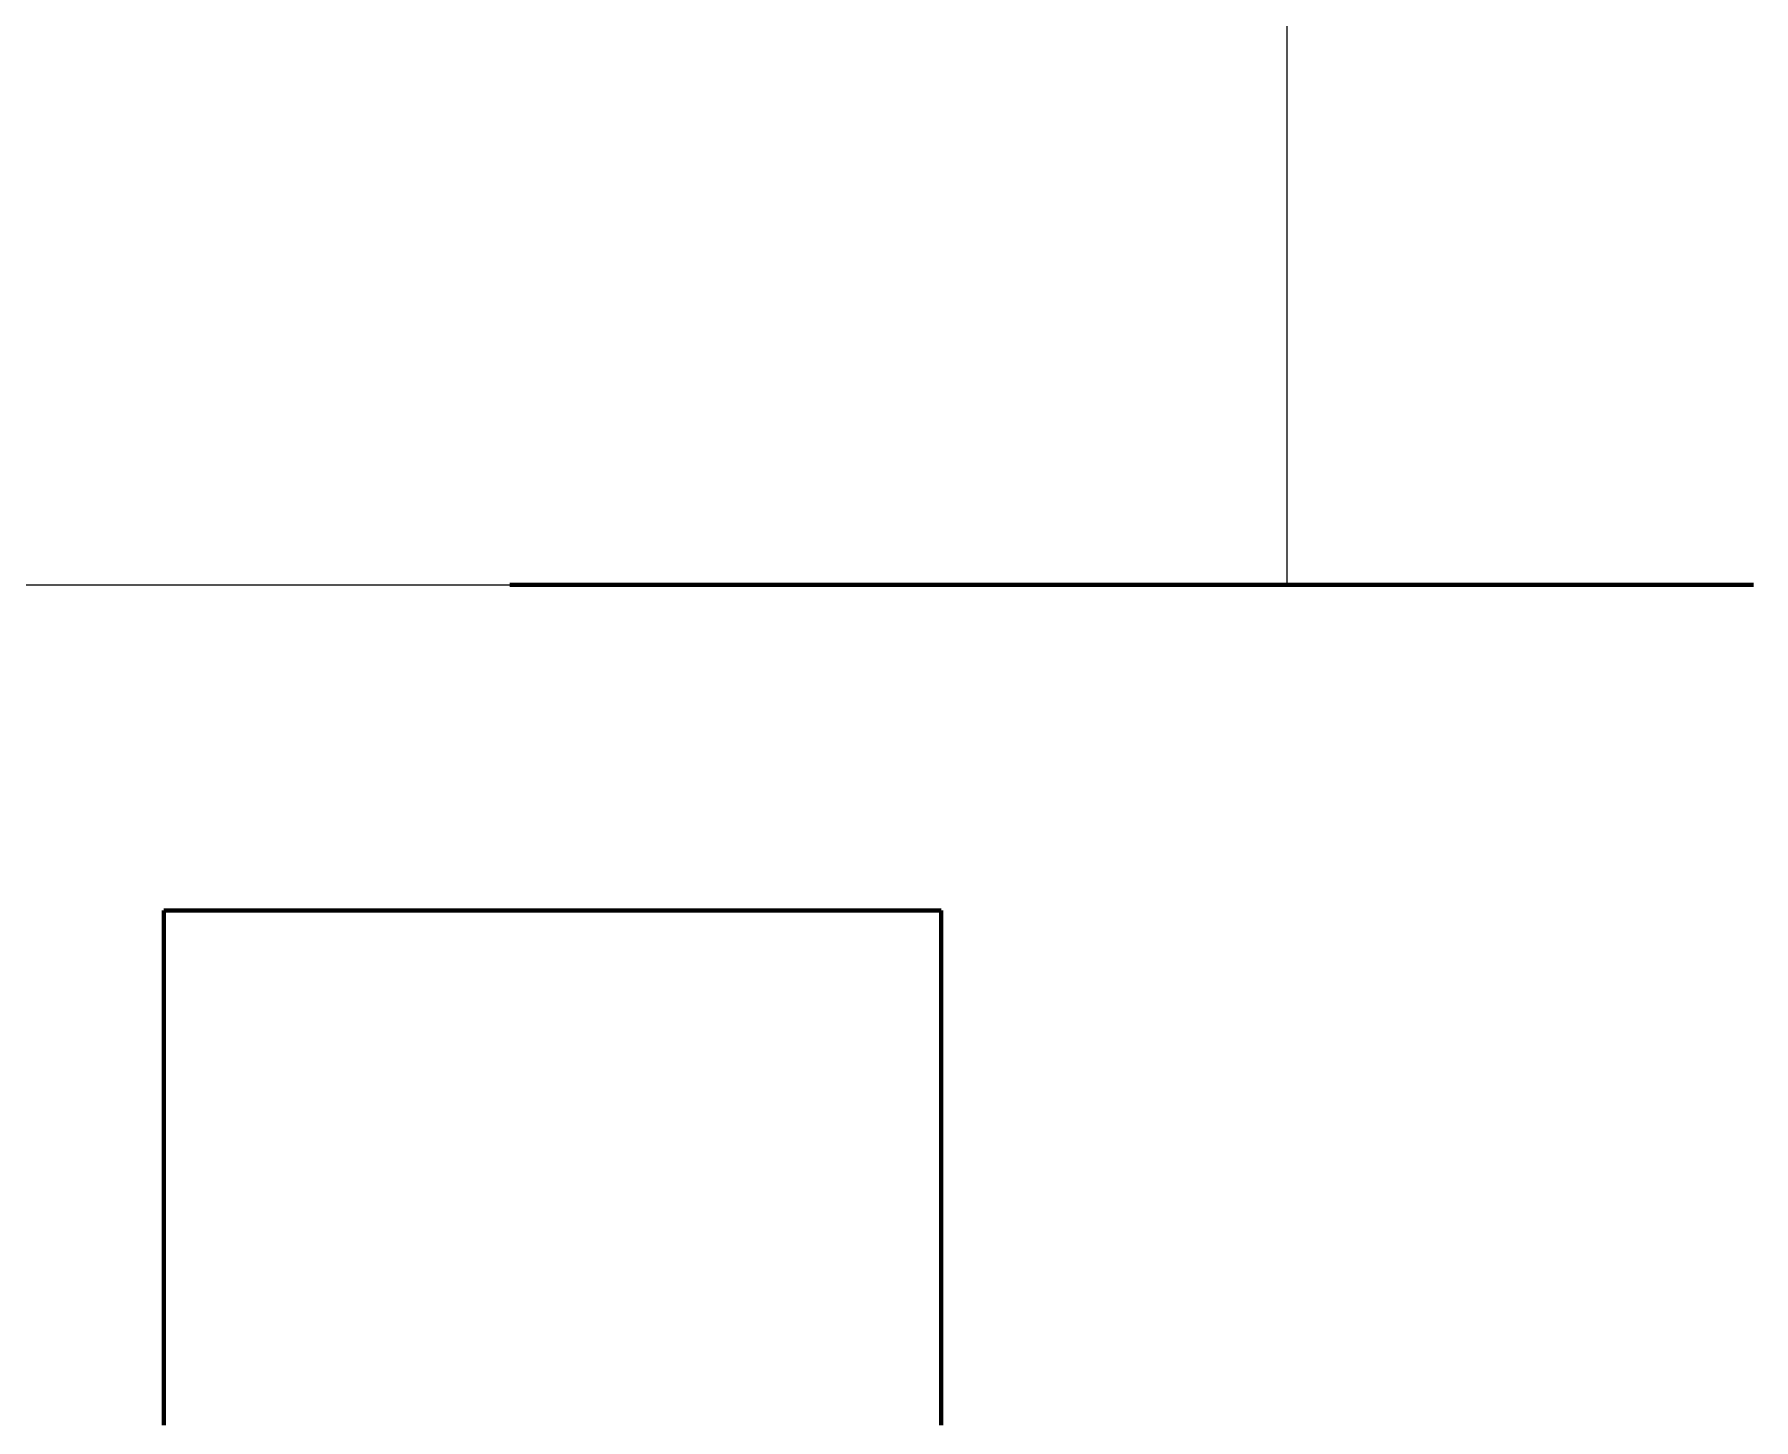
# Model space of a CAD drawing. Header units: millimetres. Extents: x 0 to 2208, y 0 to 420.
# Drawn here: x 107.25 to 118.31, y 87.46 to 96.37 of the extents above; entities that cross this region are included whole.
import ezdxf

# ---------------------------------------------------------------- set-up
doc = ezdxf.new("R2010")
doc.units = ezdxf.units.MM
doc.linetypes.add('IRAM-E-TRAZOS', pattern=[5, 4, -1])
doc.linetypes.add('IRAM-F-TRAZO-PUNTO', pattern=[20, 15, -2, 1, -2])
for name, color, linetype, lineweight in [('01-VISIBLE', 7, 'CONTINUOUS', 70), ('02-OCULTA', 4, 'IRAM-E-TRAZOS', 35), ('03-EJE', 1, 'IRAM-F-TRAZO-PUNTO', 18), ('07-RECUADRO', 7, 'CONTINUOUS', 70), ('08-FINA', 5, 'CONTINUOUS', 18)]:
    doc.layers.add(name, color=color, linetype=linetype, lineweight=lineweight)

msp = doc.modelspace()

# ---------------------------------------------------------------- linework, layer by layer
at = {"layer": '01-VISIBLE'}
msp.add_line((108.084, 90.734), (113.084, 90.734), dxfattribs=at)
for points in [[(108.084, 90.734), (108.084, 90.684), (108.084, 90.634), (108.084, 90.584), (108.084, 90.533), (108.084, 90.483), (108.084, 90.433), (108.084, 90.383), (108.084, 90.333), (108.084, 90.283), (108.084, 90.232), (108.084, 90.182), (108.084, 90.132), (108.084, 90.082), (108.084, 90.032), (108.084, 89.982), (108.084, 89.931), (108.084, 89.881), (108.084, 89.831), (108.084, 89.781), (108.084, 89.731), (108.084, 89.681), (108.084, 89.63), (108.084, 89.58), (108.084, 89.53), (108.084, 89.48), (108.084, 89.43), (108.084, 89.38), (108.084, 89.329), (108.084, 89.279), (108.084, 89.229), (108.084, 89.179), (108.084, 89.129), (108.084, 89.079), (108.084, 89.028), (108.084, 88.978), (108.084, 88.928), (108.084, 88.878), (108.084, 88.828), (108.084, 88.778), (108.084, 88.727), (108.084, 88.677), (108.084, 88.627), (108.084, 88.577), (108.084, 88.527), (108.084, 88.477), (108.084, 88.426), (108.084, 88.376), (108.084, 88.326), (108.084, 88.276), (108.084, 88.226), (108.084, 88.176), (108.084, 88.125), (108.084, 88.075), (108.084, 88.025), (108.084, 87.975), (108.084, 87.925), (108.084, 87.875), (108.084, 87.824), (108.084, 87.774), (108.084, 87.724), (108.084, 87.674), (108.084, 87.624), (108.084, 87.574), (108.084, 87.523), (108.084, 87.473), (108.084, 87.423)], [(113.084, 90.734), (113.084, 90.684), (113.084, 90.634), (113.084, 90.584), (113.084, 90.533), (113.084, 90.483), (113.084, 90.433), (113.084, 90.383), (113.084, 90.333), (113.084, 90.283), (113.084, 90.232), (113.084, 90.182), (113.084, 90.132), (113.084, 90.082), (113.084, 90.032), (113.084, 89.982), (113.084, 89.931), (113.084, 89.881), (113.084, 89.831), (113.084, 89.781), (113.084, 89.731), (113.084, 89.681), (113.084, 89.63), (113.084, 89.58), (113.084, 89.53), (113.084, 89.48), (113.084, 89.43), (113.084, 89.38), (113.084, 89.329), (113.084, 89.279), (113.084, 89.229), (113.084, 89.179), (113.084, 89.129), (113.084, 89.079), (113.084, 89.028), (113.084, 88.978), (113.084, 88.928), (113.084, 88.878), (113.084, 88.828), (113.084, 88.778), (113.084, 88.727), (113.084, 88.677), (113.084, 88.627), (113.084, 88.577), (113.084, 88.527), (113.084, 88.477), (113.084, 88.426), (113.084, 88.376), (113.084, 88.326), (113.084, 88.276), (113.084, 88.226), (113.084, 88.176), (113.084, 88.125), (113.084, 88.075), (113.084, 88.025), (113.084, 87.975), (113.084, 87.925), (113.084, 87.875), (113.084, 87.824), (113.084, 87.774), (113.084, 87.724), (113.084, 87.674), (113.084, 87.624), (113.084, 87.574), (113.084, 87.523), (113.084, 87.473), (113.084, 87.423)]]:
    msp.add_lwpolyline(points, dxfattribs=at)
at = {"layer": '02-OCULTA'}
for points in [[(108.084, 87.434), (108.084, 87.509), (108.084, 87.584), (108.084, 87.659), (108.084, 87.734), (108.084, 87.809), (108.084, 87.884), (108.084, 87.959), (108.084, 88.034), (108.084, 88.109), (108.084, 88.184), (108.084, 88.259), (108.084, 88.334), (108.084, 88.409), (108.084, 88.484), (108.084, 88.559), (108.084, 88.634), (108.084, 88.709), (108.084, 88.784), (108.084, 88.859), (108.084, 88.934), (108.084, 89.009), (108.084, 89.084), (108.084, 89.159), (108.084, 89.234), (108.084, 89.309), (108.084, 89.384), (108.084, 89.459), (108.084, 89.534), (108.084, 89.609), (108.084, 89.684), (108.084, 89.759), (108.084, 89.834), (108.084, 89.909), (108.084, 89.984), (108.084, 90.059), (108.084, 90.134), (108.084, 90.209), (108.084, 90.284), (108.084, 90.359), (108.084, 90.434), (108.084, 90.509), (108.084, 90.584), (108.084, 90.659), (108.084, 90.734)], [(113.084, 87.434), (113.084, 87.509), (113.084, 87.584), (113.084, 87.659), (113.084, 87.734), (113.084, 87.809), (113.084, 87.884), (113.084, 87.959), (113.084, 88.034), (113.084, 88.109), (113.084, 88.184), (113.084, 88.259), (113.084, 88.334), (113.084, 88.409), (113.084, 88.484), (113.084, 88.559), (113.084, 88.634), (113.084, 88.709), (113.084, 88.784), (113.084, 88.859), (113.084, 88.934), (113.084, 89.009), (113.084, 89.084), (113.084, 89.159), (113.084, 89.234), (113.084, 89.309), (113.084, 89.384), (113.084, 89.459), (113.084, 89.534), (113.084, 89.609), (113.084, 89.684), (113.084, 89.759), (113.084, 89.834), (113.084, 89.909), (113.084, 89.984), (113.084, 90.059), (113.084, 90.134), (113.084, 90.209), (113.084, 90.284), (113.084, 90.359), (113.084, 90.434), (113.084, 90.509), (113.084, 90.584), (113.084, 90.659), (113.084, 90.734)]]:
    msp.add_lwpolyline(points, dxfattribs=at)
at = {"layer": '03-EJE'}
msp.add_line((62.659, 92.829), (118.309, 92.829), dxfattribs=at)
at = {"layer": '07-RECUADRO'}
msp.add_line((118.309, 92.829), (110.309, 92.829), dxfattribs=at)
at = {"layer": '08-FINA'}
msp.add_line((115.309, 92.829), (115.309, 101.829), dxfattribs=at)

doc.saveas('drawing.dxf')
